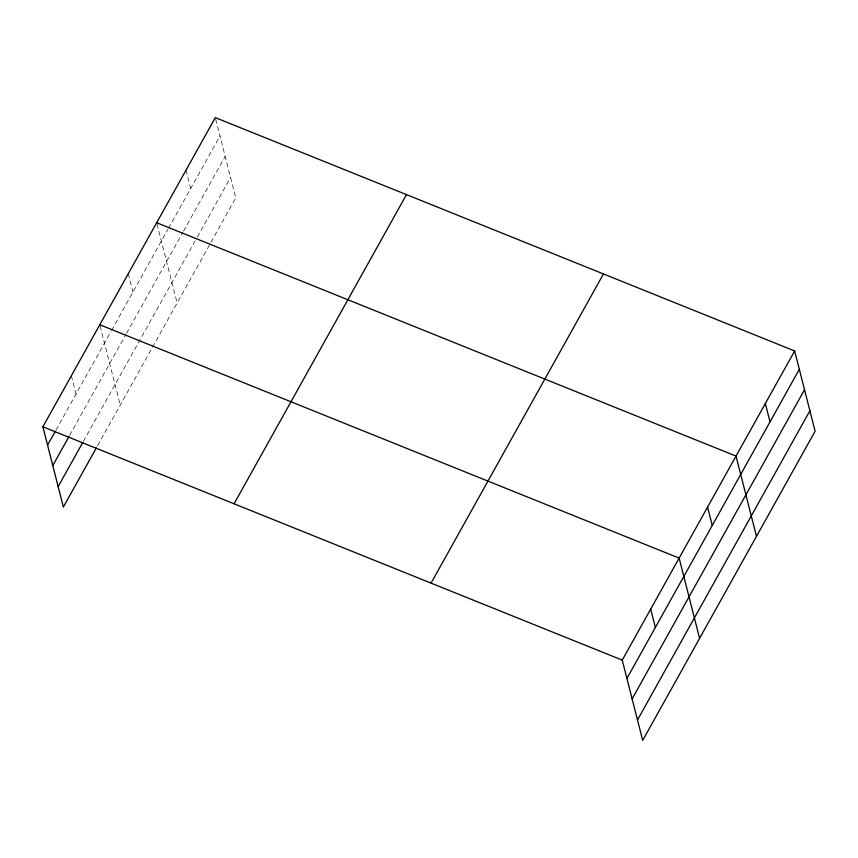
<?xml version="1.0" encoding="UTF-8"?>
<svg xmlns="http://www.w3.org/2000/svg" width="858" height="858" viewBox="0 0 858 858"><rect width="100%" height="100%" fill="white"/><g stroke="black" fill="none" stroke-linecap="round" stroke-linejoin="round"><path stroke-width="0.64" stroke-dasharray="4.29 3.22" d="M55.985 430.072L110.939 331.52M111.583 330.362L167.878 229.408M168.533 228.249L219.98 135.972M69.595 435.424L125.836 334.556M126.491 333.397L182.851 232.314M183.505 231.156L225.182 156.403M83.365 441.398L196.686 238.181M197.34 237.012L230.555 177.445M97.619 445.592L210.36 243.425M211.004 242.256L235.757 197.876L215.304 117.621M185.993 170.184L190.669 188.535M156.993 223.959L177.145 302.992M128.239 273.756L132.915 292.106M100.107 325.986L120.249 405.019M71.343 375.783L76.019 394.133"/><path stroke-width="1.29" d="M96.332 447.908L63.353 507.046L42.9 426.791L215.304 117.621L794.647 350.954L815.1 431.209L642.696 740.379L622.243 660.124L794.647 350.954M47.576 445.141L55.33 431.231M52.788 465.572L68.951 436.583M58.151 486.615L82.711 442.556M234.084 503.796L406.488 194.627M431.059 583.129L603.464 273.959M626.919 678.474L799.324 369.305M632.131 698.905L804.525 389.736M637.494 719.948L809.898 410.778M156.682 222.737L736.025 456.081L756.488 536.325M99.796 324.764L679.139 558.097L699.592 638.352M42.9 426.791L622.243 660.124M765.336 403.517L770.012 421.868M707.582 507.089L712.258 525.439M650.686 609.116L655.362 627.466"/></g></svg>
